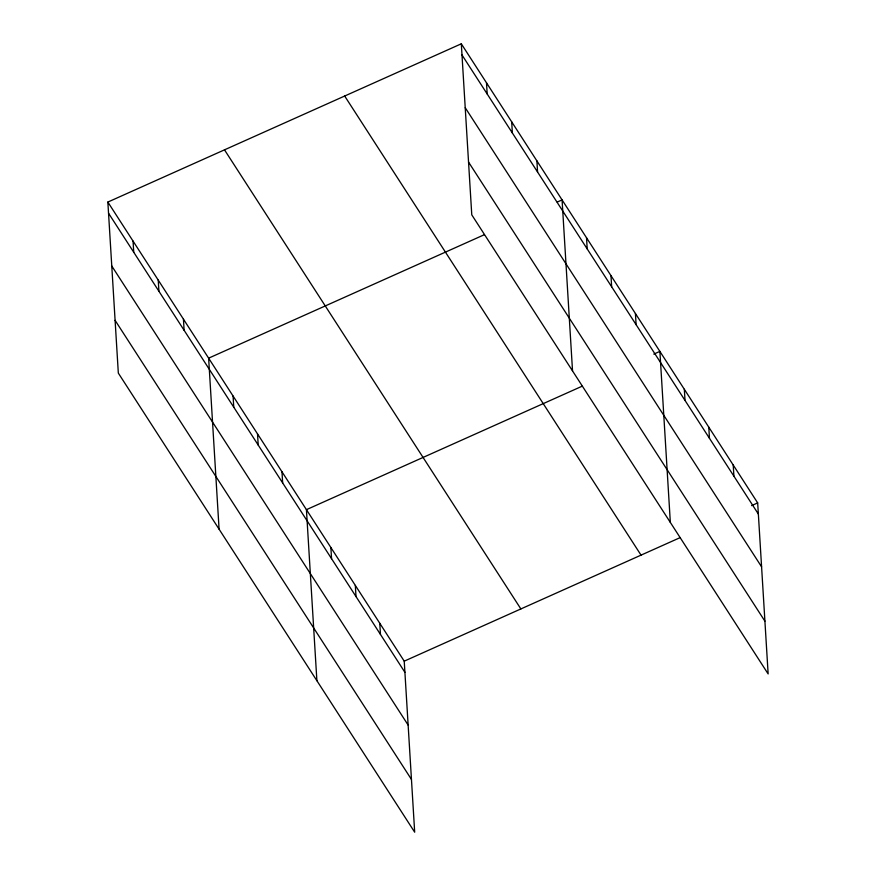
<?xml version="1.0" encoding="UTF-8"?>
<svg xmlns="http://www.w3.org/2000/svg" width="876" height="876" viewBox="0 0 876 876"><rect width="100%" height="100%" fill="white"/><g stroke="black" fill="none" stroke-linecap="round" stroke-linejoin="round"><path stroke-width="1.31" d="M107.858 202.071L404.23 661.161L414.687 832.2L118.326 373.099L107.858 202.071L461.313 43.8L757.674 502.901L768.142 673.929L471.77 214.839L461.313 43.8M484.319 234.713L208.63 358.164L219.088 529.192M557.213 202.071L562.074 199.892L572.532 370.931M582.113 386.217L306.425 509.668L316.893 680.696M653.803 354.112L659.88 351.396L670.337 522.435M404.23 661.161L679.918 537.722M751.608 505.616L757.674 502.901M461.991 54.958L758.364 514.059M465.222 107.715L761.583 566.816M468.54 162.071L764.912 621.172M344.673 96.031L641.035 555.132M224.497 149.84L520.87 608.94M108.547 213.229L404.909 672.319M111.767 265.986L408.139 725.087M115.095 320.342L411.457 779.443M733.223 465.025L733.913 476.183M708.783 427.149L709.461 438.307M684.331 389.272L685.01 400.431M635.428 313.52L636.107 324.678M610.977 275.644L611.656 286.802M586.526 237.768L587.205 248.926M536.889 160.866L537.568 172.024M511.693 121.852L512.372 133.01M486.498 82.826L487.187 93.984M379.779 623.296L380.458 634.454M355.327 585.42L356.006 596.578M330.876 547.544L331.555 558.702M281.973 471.792L282.663 482.95M257.522 433.916L258.212 445.074M233.071 396.04L233.761 407.198M183.434 319.138L184.113 330.296M158.238 280.112L158.928 291.27M133.053 241.086L133.732 252.244"/></g></svg>
